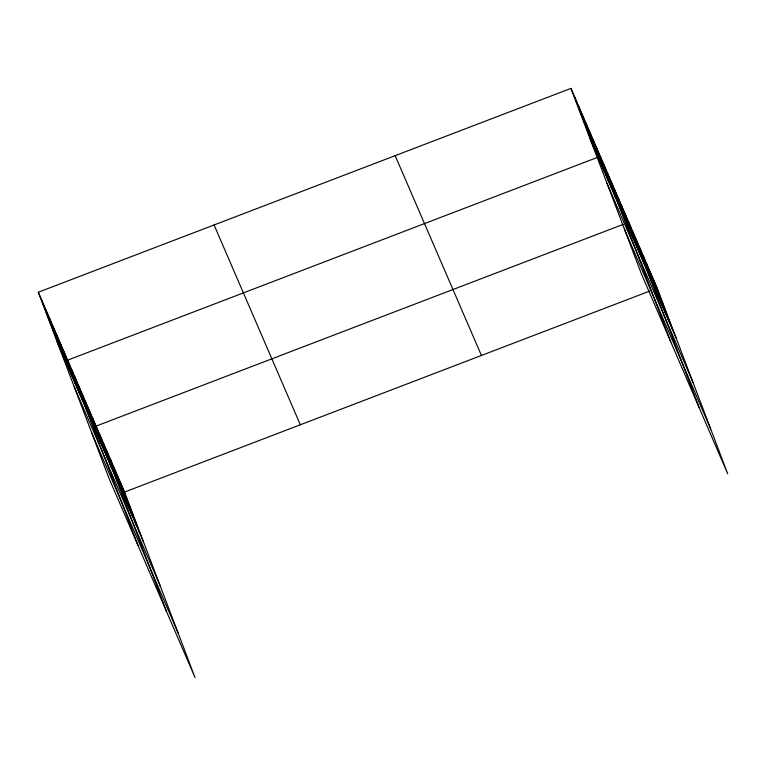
<?xml version="1.0" encoding="UTF-8"?>
<svg xmlns="http://www.w3.org/2000/svg" width="766" height="766" viewBox="0 0 766 766"><rect width="100%" height="100%" fill="white"/><g stroke="black" fill="none" stroke-linecap="round" stroke-linejoin="round"><path stroke-width="1.15" d="M38.3 292.229L124.561 492.04L195.052 677.613L108.791 477.802L38.3 292.229L570.948 88.387L657.209 288.198L727.7 473.771L641.439 273.96L570.948 88.387M623.246 224.361L96.095 426.097L166.586 611.67M626.55 223.107L628.742 222.264L699.234 407.838M124.561 492.04L649.52 291.147M655.007 289.041L657.209 288.198M589.81 138.052L676.072 337.863M606.854 182.902L693.106 382.713M624.405 229.111L710.666 428.922M395.17 155.661L481.431 355.462M214.078 224.965L300.329 424.776M57.163 341.885L143.424 541.696M74.206 386.744L160.458 586.545M91.757 432.953L178.018 632.764M653.647 279.954L672.51 329.619M650.095 271.719L668.957 321.375M646.533 263.475L665.395 313.131M642.971 255.231L661.843 304.897M639.418 246.987L658.281 296.653M635.857 238.743L654.719 288.409M632.304 230.509L651.167 280.165M625.18 214.02L644.053 263.686M621.628 205.776L640.491 255.442M618.066 197.532L636.929 247.198M614.514 189.298L633.377 238.954M610.952 181.054L629.815 230.71M607.39 172.81L626.262 222.475M603.838 164.566L622.701 214.231M670.767 341.895L600.276 156.321L67.628 360.164L138.119 545.737M596.609 147.838L615.471 197.494M592.941 139.345L611.814 189.001M589.274 130.852L608.147 180.508M585.617 122.359L604.479 172.015M581.949 113.866L600.812 163.531M578.282 105.373L597.145 155.038M574.615 96.88L593.478 146.545M120.999 483.796L139.862 533.452M117.447 475.552L136.31 525.217M113.885 467.308L132.748 516.973M110.323 459.064L129.195 508.729M106.771 450.829L125.634 500.485M103.209 442.585L122.072 492.241M99.647 434.341L118.519 484.007M92.533 417.853L111.396 467.519M88.98 409.619L107.843 459.274M85.419 401.374L104.281 451.03M81.857 393.13L100.729 442.796M78.304 384.886L97.167 434.552M74.742 376.642L93.605 426.308M71.19 368.408L90.053 418.064M63.961 351.671L82.824 401.336M60.294 343.178L79.157 392.843M56.627 334.685L75.499 384.35M52.959 326.192L71.832 375.857M49.302 317.699L68.164 367.364M45.634 309.215L64.497 358.871M41.967 300.722L60.83 350.378"/></g></svg>
